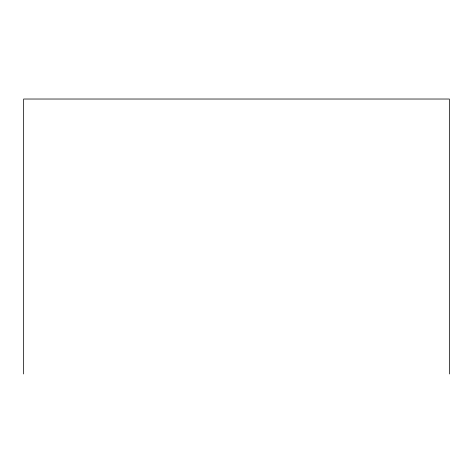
<?xml version="1.0" encoding="UTF-8"?>
<svg xmlns="http://www.w3.org/2000/svg" width="473" height="473" viewBox="0 0 473 473"><rect width="100%" height="100%" fill="white"/><g stroke="black" fill="none" stroke-linecap="round" stroke-linejoin="round"><path stroke-width="0.71" d="M449.35 373.972L449.35 99.028L23.65 99.028L23.65 373.972"/></g></svg>
